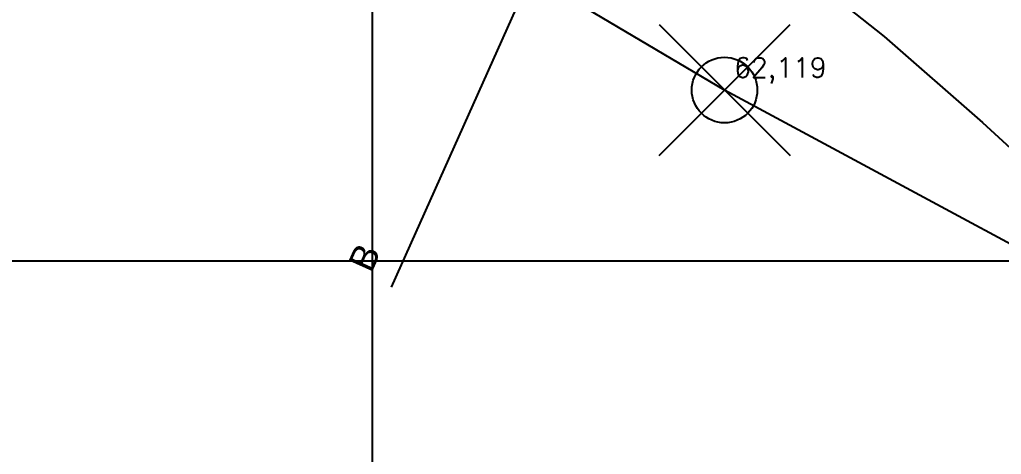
# Model space of a CAD drawing. Header units: inches. Extents: x 555647 to 1112117, y 8563097 to 17126483.
# Drawn here: x 555674.61 to 555689.6, y 8563217.05 to 8563223.68 of the extents above; entities that cross this region are included whole.
import ezdxf

# ---------------------------------------------------------------- set-up
doc = ezdxf.new("R2010")
doc.units = ezdxf.units.IN
doc.header["$MEASUREMENT"] = 0
doc.header["$PDMODE"] = 35
doc.header["$PDSIZE"] = -1
doc.linetypes.add('CENTER', pattern=[50.8, 31.75, -6.35, 6.35, -6.35])
doc.linetypes.add('CONTINUO', pattern=[0])
for name, color, linetype in [('_MURO', 7, 'CONTINUO'), ('CurvasTG', 7, 'CONTINUO'), ('INDIC. CORTE', 3, 'CENTER'), ('MALHA', 8, 'Continuous'), ('MURO', 5, 'CONTINUO')]:
    doc.layers.add(name, color=color, linetype=linetype)
doc.styles.add('SIMPLEX', font='simplex.shx', dxfattribs={"height": 0.3})
doc.styles.add('SWIS', font='swissl.ttf')

# ---------------------------------------------------------------- blocks, each defined once
blk = doc.blocks.new('SIMB_PONTO')
at = {"color": 0}
blk.add_point((0, 0), dxfattribs=at)
for tag in ['desc:', 'cota:', 'pto:']:
    blk.add_attdef(tag, (0, 0), '', height=1)
blk = doc.blocks.new('CVGFBHNJKNJMK')
at = {"layer": 'INDIC. CORTE'}
blk.add_line((555680.293, 8563219.598), (555701.166, 8563266.24), dxfattribs=at)
at = {"layer": 'INDIC. CORTE', "style": 'SWIS'}
blk.add_text('B', height=0.4, rotation=65.89, dxfattribs=at).set_placement((555679.983, 8563219.798))

msp = doc.modelspace()

# ---------------------------------------------------------------- linework, layer by layer
at = {"layer": 'CurvasTG', "color": 54, "linetype": 'CONTINUO'}
msp.add_polyline3d([(555678.162, 8563227.618, 63), (555678.224, 8563227.655, 63), (555678.336, 8563227.716, 63), (555678.577, 8563227.844, 63), (555678.984, 8563228.049, 63), (555679.502, 8563228.266, 63), (555680.056, 8563228.414, 63), (555680.598, 8563228.417, 63), (555681.197, 8563228.219, 63), (555681.952, 8563227.775, 63), (555682.917, 8563227.074, 63), (555683.978, 8563226.257, 63), (555684.979, 8563225.503, 63), (555685.829, 8563224.916, 63), (555686.696, 8563224.309, 63), (555687.815, 8563223.423, 63), (555689.315, 8563222.107, 63), (555690.913, 8563220.644, 63)], dxfattribs=at)
at = {"layer": 'MALHA', "color": 8, "linetype": 'CONTINUO'}
for p, q in [((555680, 8563206.524, 2.154), (555680, 8563286.524, -2.034)), ((555651.583, 8563220, -3.015), (555731.783, 8563220, -0.495))]:
    msp.add_line(p, q, dxfattribs=at)
at = {"layer": 'MURO'}
msp.add_lwpolyline([(555696.807, 8563226.37), (555693.262, 8563218.364), (555685.377, 8563222.604), (555678.039, 8563226.939), (555681.456, 8563247.174), (555681.552, 8563249.314), (555684.027, 8563264.857), (555684.122, 8563265.593)], dxfattribs=at)

# ---------------------------------------------------------------- block references
msp.add_blockref('CVGFBHNJKNJMK', (0, 0))
at = {"layer": '_MURO', "color": 3}
ref = msp.add_blockref('SIMB_PONTO', (555685.377, 8563222.604, 62.119), dxfattribs=at)
ref.add_attrib('COTA', '62,119', (555685.522, 8563222.798), dxfattribs={"layer": '0', "color": 7, "height": 0.3, "style": 'SIMPLEX'})

doc.saveas('drawing.dxf')
